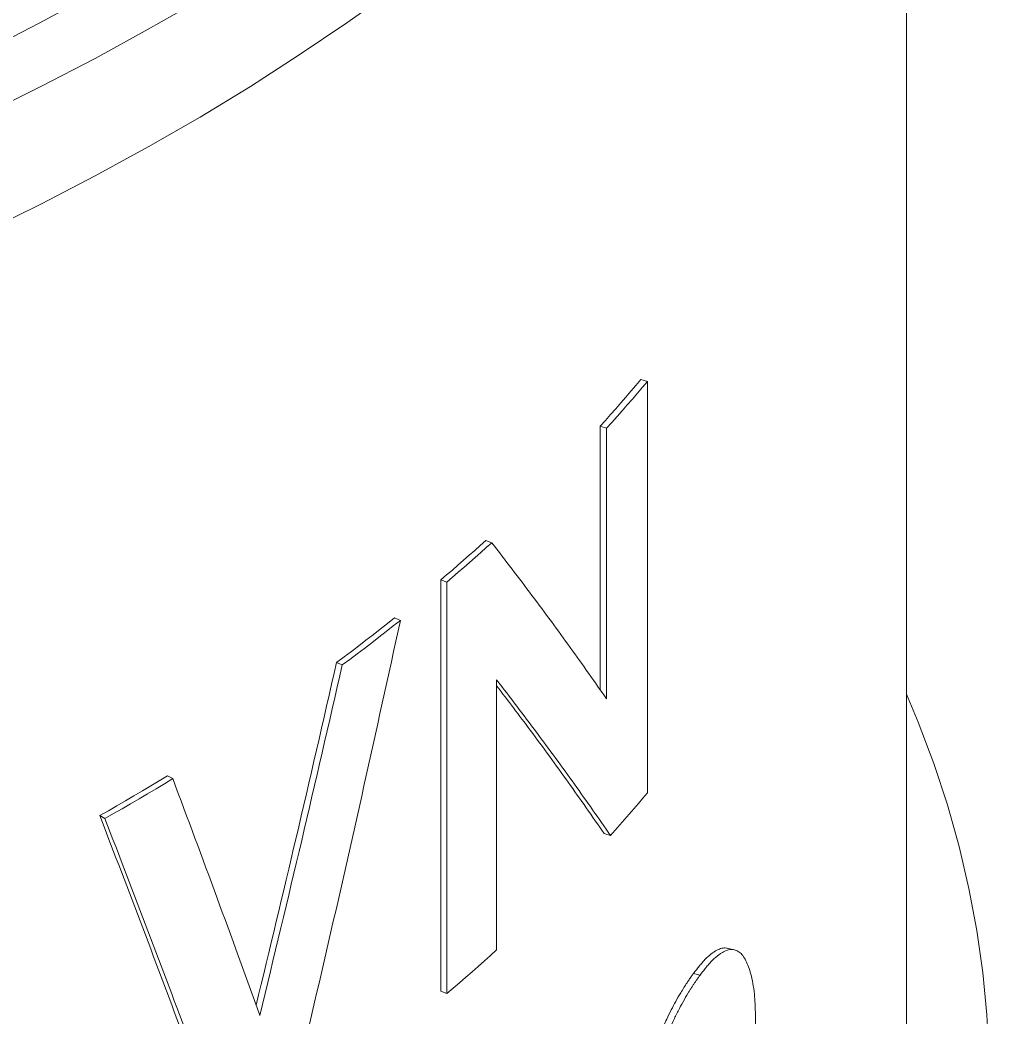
# Model space of a CAD drawing. Header units: millimetres. Extents: x 26816 to 90584, y 11074 to 56542.
# Drawn here: x 45334 to 45873, y 49912 to 50466 of the extents above; entities that cross this region are included whole.
import ezdxf

# ---------------------------------------------------------------- set-up
doc = ezdxf.new("R2010")
doc.units = ezdxf.units.MM
doc.layers.add('MAU_CAM', color=30, linetype='Continuous')
doc.layers.add('MAU_XANH_LUC', color=102, linetype='Continuous')

msp = doc.modelspace()

# ---------------------------------------------------------------- linework, layer by layer
at = {"layer": 'MAU_CAM', "linetype": 'Continuous', "lineweight": 0}
msp.add_line((45826.78, 49875.35), (45826.78, 50818.75), dxfattribs=at)
at = {"layer": 'MAU_CAM', "linetype": 'Continuous', "lineweight": 0, "flags": 128}
for points in [[(45314.91, 50348.44), (45345.82, 50363.67), (45376.02, 50379.37), (45405.5, 50395.51), (45434.24, 50412.1), (45462.21, 50429.12), (45489.39, 50446.56), (45515.78, 50464.4), (45541.34, 50482.64)], [(45314.91, 50413.77), (45345.82, 50429), (45376.02, 50444.69), (45405.5, 50460.84), (45434.24, 50477.43)], [(45315.5, 50448.97), (45344.8, 50464.19), (45373.41, 50479.86)], [(45872.57, 49889.94), (45871.37, 49913.39), (45869.11, 49936.81), (45865.78, 49960.19), (45861.38, 49983.51), (45855.93, 50006.76), (45849.42, 50029.92), (45841.85, 50052.97), (45833.24, 50075.9), (45826.78, 50091.44)]]:
    msp.add_lwpolyline(points, dxfattribs=at)
at = {"layer": 'MAU_XANH_LUC', "linetype": 'Continuous', "lineweight": 0}
for p, q in [((45682.73, 50265.24), (45679.12, 50266.25)), ((45682.73, 50265.24), (45682.73, 50036.61)), ((45656.56, 50093.81), (45656.56, 50240.32)), ((45660.11, 50239.25), (45656.56, 50240.32)), ((45660.11, 50088.8), (45660.11, 50239.25)), ((45596.32, 50175.62), (45592.95, 50176.86)), ((45568.07, 49926.41), (45568.07, 50155.04)), ((45571.38, 50153.74), (45568.07, 50155.04)), ((45571.38, 49925.11), (45571.38, 50153.74)), ((45545.53, 50132.48), (45542.29, 50133.84)), ((45513.28, 50107.73), (45510.13, 50109.15)), ((45599.01, 50099.43), (45599.01, 49949.43)), ((45419.07, 50044.54), (45416.17, 50046.12)), ((45381.36, 50022.37), (45378.56, 50024.02)), ((45662.27, 50013.01), (45658.72, 50014.07)), ((45712.03, 49935.39), (45708.35, 49936.29)), ((45571.38, 49925.11), (45568.07, 49926.41))]:
    msp.add_line(p, q, dxfattribs=at)
at = {"layer": 'MAU_XANH_LUC', "linetype": 'Continuous', "lineweight": 0, "flags": 128}
for points in [[(45679.12, 50266.25), (45676.39, 50262.98), (45673.63, 50259.73), (45670.84, 50256.47), (45668.03, 50253.23), (45665.2, 50249.99), (45662.35, 50246.76), (45659.47, 50243.54), (45656.56, 50240.32)], [(45682.73, 50265.24), (45679.98, 50261.97), (45677.21, 50258.71), (45674.42, 50255.45), (45671.61, 50252.19), (45668.77, 50248.95), (45665.9, 50245.71), (45663.02, 50242.48), (45660.11, 50239.25)], [(45592.95, 50176.86), (45589.9, 50174.11), (45586.84, 50171.37), (45583.75, 50168.63), (45580.65, 50165.9), (45577.53, 50163.17), (45574.4, 50160.45), (45571.24, 50157.74), (45568.07, 50155.04)], [(45596.32, 50175.62), (45593.27, 50172.87), (45590.2, 50170.11), (45587.1, 50167.37), (45583.99, 50164.63), (45580.87, 50161.89), (45577.72, 50159.17), (45574.56, 50156.45), (45571.38, 50153.74)], [(45542.29, 50133.84), (45538.35, 50130.71), (45534.39, 50127.6), (45530.41, 50124.5), (45526.4, 50121.41), (45522.37, 50118.33), (45518.31, 50115.26), (45514.23, 50112.2), (45510.13, 50109.15)], [(45545.53, 50132.48), (45541.58, 50129.35), (45537.61, 50126.23), (45533.62, 50123.12), (45529.6, 50120.02), (45525.55, 50116.93), (45521.49, 50113.85), (45517.4, 50110.79), (45513.28, 50107.73)], [(45416.17, 50046.12), (45411.54, 50043.32), (45406.9, 50040.53), (45402.23, 50037.74), (45397.53, 50034.97), (45392.82, 50032.22), (45388.09, 50029.47), (45383.33, 50026.74), (45378.56, 50024.02)], [(45419.07, 50044.54), (45414.44, 50041.72), (45409.77, 50038.92), (45405.09, 50036.13), (45400.39, 50033.36), (45395.66, 50030.59), (45390.92, 50027.84), (45386.15, 50025.1), (45381.36, 50022.37)], [(45682.73, 50036.61), (45680.24, 50033.64), (45677.73, 50030.68), (45675.2, 50027.72), (45672.65, 50024.77), (45670.09, 50021.82), (45667.5, 50018.88), (45664.89, 50015.94), (45662.27, 50013.01)], [(45599.01, 49949.43), (45595.63, 49946.36), (45592.23, 49943.3), (45588.81, 49940.25), (45585.37, 49937.2), (45581.9, 49934.17), (45578.42, 49931.14), (45574.91, 49928.12), (45571.38, 49925.11)], [(45731.11, 49949.47), (45729.23, 49949.88), (45727.35, 49950.3)]]:
    msp.add_lwpolyline(points, dxfattribs=at)
at = {"layer": 'MAU_XANH_LUC', "linetype": 'Continuous', "lineweight": 0}
for points in [[(45596.32, 50175.62), (45603.82, 50165.84), (45618.82, 50146.26), (45640.1, 50117.33), (45653.44, 50098.31), (45660.11, 50088.8)], [(45545.53, 50132.48), (45538.83, 50101.82), (45525.44, 50040.49), (45504.61, 49948.81), (45490.25, 49887.91), (45483.07, 49857.46)], [(45467.44, 49913.04), (45475.25, 49945.41), (45490.86, 50010.14), (45505.81, 50075.2), (45513.28, 50107.73)], [(45662.27, 50013.01), (45655.65, 50022.48), (45642.43, 50041.41), (45621.33, 50070.2), (45606.45, 50089.69), (45599.01, 50099.43)], [(45419.07, 50044.54), (45427.3, 50022.54), (45443.74, 49978.54), (45459.54, 49934.87), (45467.44, 49913.04)], [(45448.41, 49837.77), (45440.87, 49858.34), (45425.79, 49899.49), (45402.5, 49961.57), (45386.54, 50003.2), (45378.56, 50024.02)], [(45451.4, 49836.23), (45443.84, 49856.79), (45428.72, 49897.92), (45405.37, 49959.96), (45389.36, 50001.57), (45381.36, 50022.37)]]:
    msp.add_open_spline(points, degree=3, dxfattribs=at)
for points, knots in [([(45465.39, 49918.66), (45472.85, 49949.65), (45488.09, 50012.99), (45502.68, 50076.64), (45510.13, 50109.15)], [0, 0, 0, 0, 0.489164, 1, 1, 1, 1]), ([(45658.72, 50014.07), (45652.12, 50023.56), (45638.92, 50042.53), (45618.98, 50069.9), (45605.28, 50087.92), (45599.01, 50096.18)], [0, 0, 0, 0, 0.351283, 0.702565, 1, 1, 1, 1]), ([(45708.35, 49936.29), (45708.89, 49936.99), (45709.96, 49938.38), (45711.56, 49940.42), (45713.15, 49942.32), (45714.71, 49944.02), (45716.25, 49945.54), (45717.77, 49946.86), (45719.25, 49947.99), (45721.18, 49949.24), (45723.48, 49950.24), (45725.69, 49950.59), (45726.91, 49950.36), (45727.34, 49950.27)], [0, 0, 0, 0, 0.07658, 0.1531606, 0.2296301, 0.3059802, 0.3822839, 0.458948, 0.5356941, 0.6117479, 0.7646565, 0.9175571, 1, 1, 1, 1]), ([(45712.03, 49935.39), (45712.57, 49936.09), (45713.65, 49937.48), (45715.25, 49939.52), (45716.84, 49941.43), (45718.41, 49943.14), (45719.95, 49944.66), (45721.47, 49945.99), (45722.96, 49947.13), (45724.89, 49948.38), (45727.21, 49949.41), (45729.81, 49949.77), (45732.19, 49949.28), (45734.36, 49947.96), (45736.25, 49945.7), (45737.9, 49942.69), (45739.33, 49939.07), (45740.61, 49934.75), (45741.63, 49929.47), (45742.21, 49924.85), (45742.48, 49921.5), (45742.58, 49919.73), (45742.66, 49917.89), (45742.71, 49916), (45742.75, 49914.06), (45742.77, 49912.75), (45742.77, 49912.1)], [0, 0, 0, 0, 0.031301, 0.062601, 0.093898, 0.125194, 0.156411, 0.187782, 0.219201, 0.25036, 0.312916, 0.375431, 0.437945, 0.500438, 0.562913, 0.625382, 0.687844, 0.75029, 0.820146, 0.890363, 0.90845, 0.926617, 0.944418, 0.962868, 0.981435, 1, 1, 1, 1]), ([(45669.87, 49806.06), (45669.9, 49806.97), (45669.94, 49808.48), (45670.01, 49810.53), (45670.07, 49812.15), (45670.14, 49813.64), (45670.2, 49815.03), (45670.28, 49816.38), (45670.36, 49817.72), (45670.52, 49820.08), (45670.79, 49823.59), (45671.33, 49829.33), (45672.11, 49836.2), (45673.33, 49844.52), (45674.87, 49853.1), (45676.76, 49861.94), (45678.95, 49870.67), (45681.44, 49879.31), (45684.18, 49887.8), (45687.09, 49895.96), (45690.21, 49903.7), (45693.19, 49910.36), (45695.98, 49916.09), (45698.58, 49921), (45700.95, 49925.1), (45703.04, 49928.53), (45704.39, 49930.62), (45705.33, 49932.01), (45705.91, 49932.85), (45706.55, 49933.77), (45707.37, 49934.93), (45707.98, 49935.78), (45708.35, 49936.29)], [0, 0, 0, 0, 0.021094, 0.035239, 0.047573, 0.058709, 0.069301, 0.079443, 0.089358, 0.099475, 0.132508, 0.167087, 0.225156, 0.280265, 0.341889, 0.402005, 0.460365, 0.519215, 0.578877, 0.637097, 0.693145, 0.751484, 0.794447, 0.836313, 0.882274, 0.912275, 0.940325, 0.949399, 0.958875, 0.969357, 0.981652, 1, 1, 1, 1]), ([(45673.45, 49805.03), (45673.48, 49806.05), (45673.54, 49808.09), (45673.65, 49811.12), (45673.78, 49814.15), (45673.97, 49817.2), (45674.2, 49820.33), (45674.59, 49824.95), (45675.21, 49831.09), (45676.25, 49839.21), (45677.66, 49847.87), (45679.48, 49857.03), (45681.65, 49866.27), (45684.19, 49875.48), (45687.03, 49884.55), (45689.77, 49892.43), (45692.35, 49899.08), (45694.66, 49904.56), (45697.15, 49910.05), (45699.79, 49915.47), (45702.59, 49920.7), (45704.78, 49924.45), (45706.36, 49927.04), (45707.31, 49928.54), (45708.26, 49930), (45709.2, 49931.39), (45710.15, 49932.75), (45711.09, 49934.07), (45711.72, 49934.95), (45712.03, 49935.39)], [0, 0, 0, 0, 0.023743, 0.047489, 0.070053, 0.093237, 0.116378, 0.139764, 0.194854, 0.249755, 0.312192, 0.37464, 0.437094, 0.499565, 0.562055, 0.624561, 0.666132, 0.70787, 0.749654, 0.796792, 0.843074, 0.890154, 0.905581, 0.92157, 0.93705, 0.952766, 0.968507, 0.984249, 1, 1, 1, 1]), ([(45742.77, 49912.1), (45742.77, 49911.17), (45742.75, 49909.36), (45742.7, 49906.62), (45742.61, 49903.83), (45742.48, 49900.95), (45742.33, 49898.04), (45742.06, 49893.77), (45741.59, 49888.05), (45740.76, 49879.61), (45739.57, 49869.74), (45737.96, 49858.43), (45735.98, 49846.54), (45733.64, 49834.16), (45730.99, 49821.35), (45728.45, 49809.97), (45726.12, 49800.05), (45724.58, 49793.68), (45723.52, 49789.43), (45722.98, 49787.27), (45722.43, 49785.06), (45721.9, 49782.97), (45721.33, 49780.74), (45720.95, 49779.27), (45720.73, 49778.42)], [0, 0, 0, 0, 0.023754, 0.046656, 0.069593, 0.093259, 0.116855, 0.139939, 0.194873, 0.249878, 0.333037, 0.416003, 0.499806, 0.593131, 0.685696, 0.77903, 0.841729, 0.903163, 0.918781, 0.9353, 0.950706, 0.967603, 0.981252, 1, 1, 1, 1])]:
    msp.add_open_spline(points, degree=3, knots=knots, dxfattribs=at)

doc.saveas('drawing.dxf')
